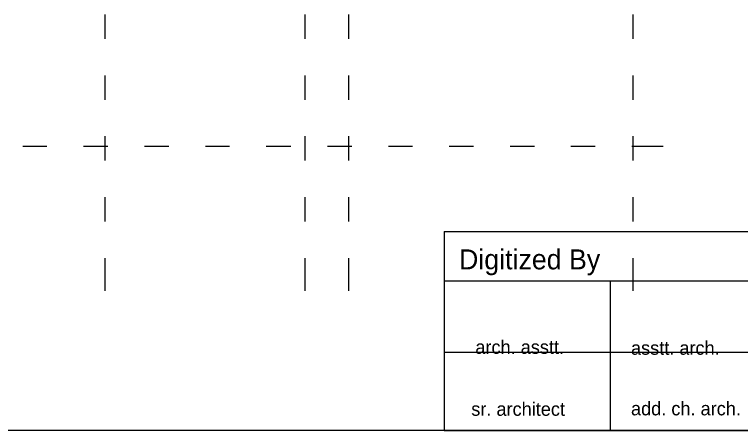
# Model space of a CAD drawing. Header units: millimetres. Extents: x 30 to 56197, y -4580 to 38782.
# Drawn here: x 35524 to 44976, y 2452 to 7865 of the extents above; entities that cross this region are included whole.
import ezdxf

# ---------------------------------------------------------------- set-up
doc = ezdxf.new("R2010")
doc.units = ezdxf.units.MM
doc.layers.add('A-ARCH-REF', color=8, linetype='CONTINUOUS')

msp = doc.modelspace()

# ---------------------------------------------------------------- linework, layer by layer
at = {"layer": 'A-ARCH-REF'}
for p, q in [((36696.7, 7865.4), (36696.7, 7547.6)), ((39297.5, 7865.4), (39297.5, 7547.6)), ((39868.3, 7865.4), (39868.3, 7547.6)), ((43563.7, 7865.4), (43563.7, 7547.6)), ((36696.7, 7071), (36696.7, 6753.3)), ((39297.5, 7071), (39297.5, 6753.3)), ((39868.3, 7071), (39868.3, 6753.3)), ((43563.7, 7071), (43563.7, 6753.3)), ((36696.7, 6282.5), (36696.7, 5964.8)), ((39297.5, 6282.5), (39297.5, 5964.8)), ((39868.3, 6282.5), (39868.3, 5964.8)), ((43563.7, 6282.5), (43563.7, 5964.8)), ((35631.6, 6153.1), (35943.5, 6153.1)), ((36420.1, 6153.1), (36737.9, 6153.1)), ((37214.5, 6153.1), (37532.2, 6153.1)), ((38008.9, 6153.1), (38320.7, 6153.1)), ((38797.4, 6153.1), (39115.1, 6153.1)), ((39591.8, 6153.1), (39909.5, 6153.1)), ((40386.1, 6153.1), (40698, 6153.1)), ((41174.6, 6153.1), (41492.4, 6153.1)), ((41969, 6153.1), (42286.8, 6153.1)), ((42757.5, 6153.1), (43075.3, 6153.1)), ((43551.9, 6153.1), (43957.9, 6153.1)), ((36696.7, 5488.1), (36696.7, 5170.4)), ((39297.5, 5488.1), (39297.5, 5170.4)), ((39868.3, 5488.1), (39868.3, 5170.4)), ((43563.7, 5488.1), (43563.7, 5170.4)), ((41109.9, 5040.9), (41109.9, 2451.8)), ((41109.9, 5040.9), (47600.3, 5040.9)), ((36696.7, 4693.7), (36696.7, 4270.1)), ((39297.5, 4693.7), (39297.5, 4270.1)), ((39868.3, 4693.7), (39868.3, 4270.1)), ((43563.7, 4693.7), (43563.7, 4270.1)), ((41109.9, 4399.5), (47600.3, 4399.5)), ((43275.3, 2451.8), (43275.3, 4399.5)), ((41109.9, 3469.8), (47600.3, 3469.8)), ((56197.3, 2451.8), (2132.1, 2451.8)), ((41109.9, 2451.8), (47600.3, 2451.8))]:
    msp.add_line(p, q, dxfattribs=at)

# ---------------------------------------------------------------- texts
for s, height, p in [('Digitized By', 259.977, (41304.1, 4548.8)), ('arch. asstt.', 176.352, (41515.9, 3448.8)), ('asstt. arch.', 176.352, (43540.1, 3437.1)), ('sr. architect', 176.352, (41463, 2642.7)), ('add. ch. arch.', 176.352, (43540.1, 2648.6))]:
    msp.add_text(s, height=height, dxfattribs=at).set_placement(p)

doc.saveas('drawing.dxf')
